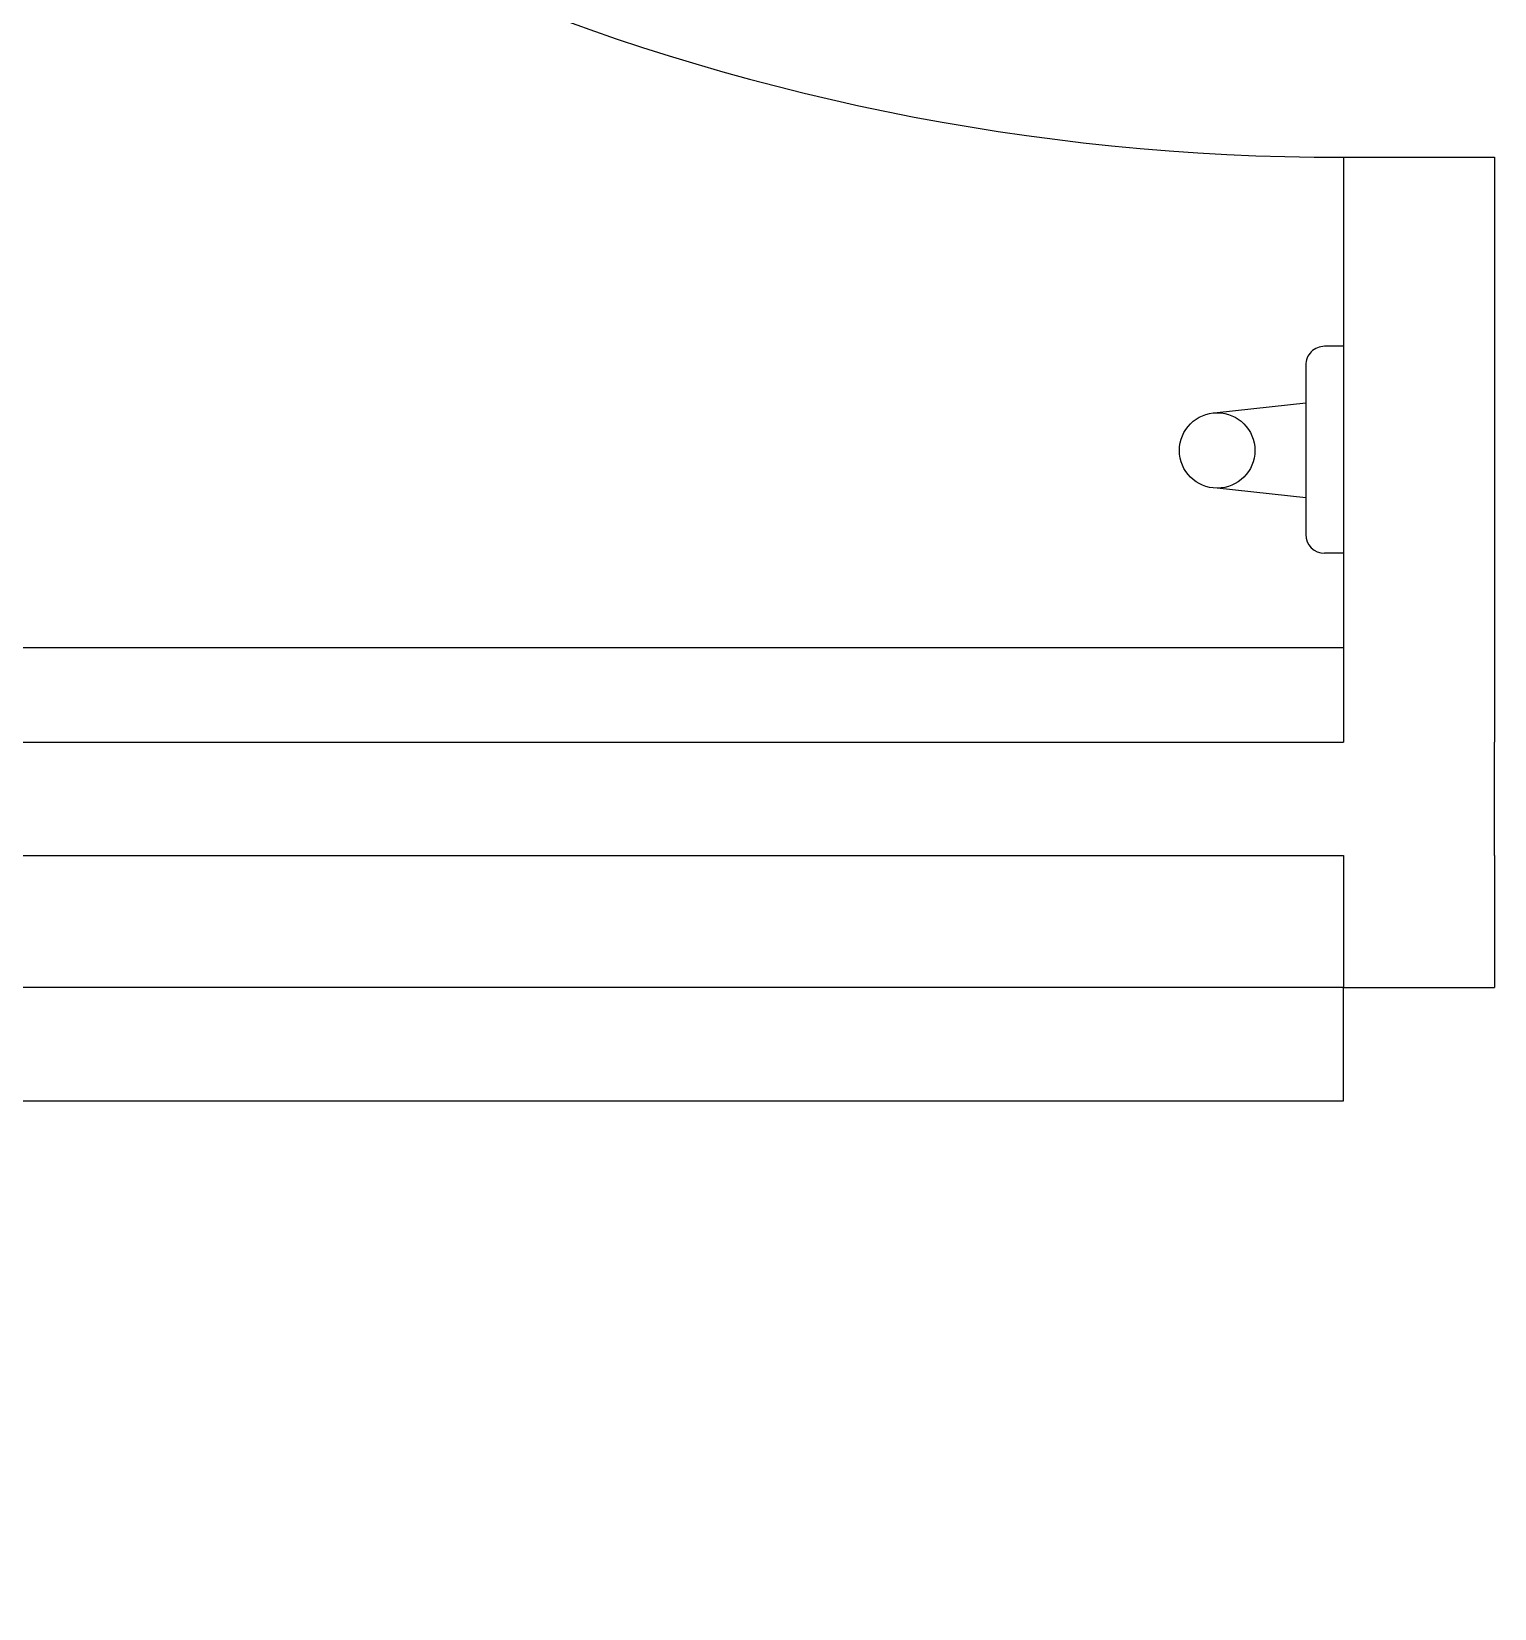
# Model space of a CAD drawing. Header units: millimetres. Extents: x 999 to 1260, y -38 to 225.
# Drawn here: x 1061.0955 to 1061.483, y 78.1524 to 78.5703 of the extents above; entities that cross this region are included whole.
import ezdxf
from ezdxf.enums import TextEntityAlignment as Align

# ---------------------------------------------------------------- set-up
doc = ezdxf.new("R2010")
doc.units = ezdxf.units.MM
doc.layers.add('I-ARQ', color=8, linetype='Continuous')
doc.styles.add('ROMANS', font='romans', dxfattribs={"oblique": 15})

# ---------------------------------------------------------------- blocks, each defined once
blk = doc.blocks.new('praça')
at = {"layer": 'I-ARQ'}
for p, q in [((1254.21582, 30.69884), (1254.21582, 29.33884)), ((1254.24582, 30.69884), (1254.24582, 29.33884)), ((1254.27082, 29.33884), (1254.27082, 30.69884)), ((1254.15082, 29.9407), (1254.15082, 29.33884)), ((1254.18082, 29.33884), (1254.18082, 29.9407)), ((1254.31062, 29.34884), (1254.31315, 29.37231)), ((1254.33568, 29.34884), (1254.33315, 29.37231)), ((1254.34574, 29.34884), (1254.3009, 29.34884)), ((1254.2959, 29.33884), (1254.2959, 29.34384)), ((1254.35074, 29.33884), (1254.35074, 29.34384)), ((1254.15082, 29.33884), (1254.18082, 29.33884)), ((1254.21582, 29.33884), (1254.18082, 29.33884)), ((1254.18082, 29.33884), (1254.18082, 29.29884)), ((1254.40082, 29.33884), (1254.24582, 29.33884)), ((1254.35074, 29.33884), (1254.2959, 29.33884)), ((1254.40082, 29.34023), (1254.40082, 29.29884)), ((1254.21582, 29.29884), (1254.18082, 29.29884)), ((1254.21582, 29.29884), (1254.24582, 29.29884)), ((1254.40082, 29.29884), (1254.24582, 29.29884))]:
    blk.add_line(p, q, dxfattribs=at)
blk.add_circle((1254.32315, 29.37231), 0.01, dxfattribs=at)
for centre, radius, start, end in [((1254.18241, 29.33912), 0.60159, 90.15105, 180.02584), ((1255.00241, 29.33912), 0.60159, 90.15105, 180.02584), ((1254.3009, 29.34384), 0.005, 90, 180), ((1254.34574, 29.34384), 0.005, 360, 90)]:
    blk.add_arc(centre, radius, start, end, dxfattribs=at)
at = {"layer": 'I-ARQ', "width": 1, "flags": 3}
blk.add_attdef('CODIGO', text='', height=0.024, rotation=360, dxfattribs=at).set_placement((1257.01582, 34.84445), align=Align.MIDDLE)
at = {"layer": 'I-ARQ', "text_generation_flag": 4, "width": 1, "flags": 3}
blk.add_attdef('CODIGO', text='', height=0.024, rotation=360, dxfattribs=at).set_placement((1258.87082, 16.02772), align=Align.MIDDLE)
at = {"layer": 'I-ARQ', "style": 'ROMANS', "width": 1}
blk.add_attdef('0.00', (1278.70341, -45.86682), '', height=0.36, dxfattribs=at)

msp = doc.modelspace()

# ---------------------------------------------------------------- block references
at = {"layer": 'I-ARQ', "rotation": 90}
msp.add_blockref('praça', (1090.78188, -1175.8639), dxfattribs=at)

doc.saveas('drawing.dxf')
